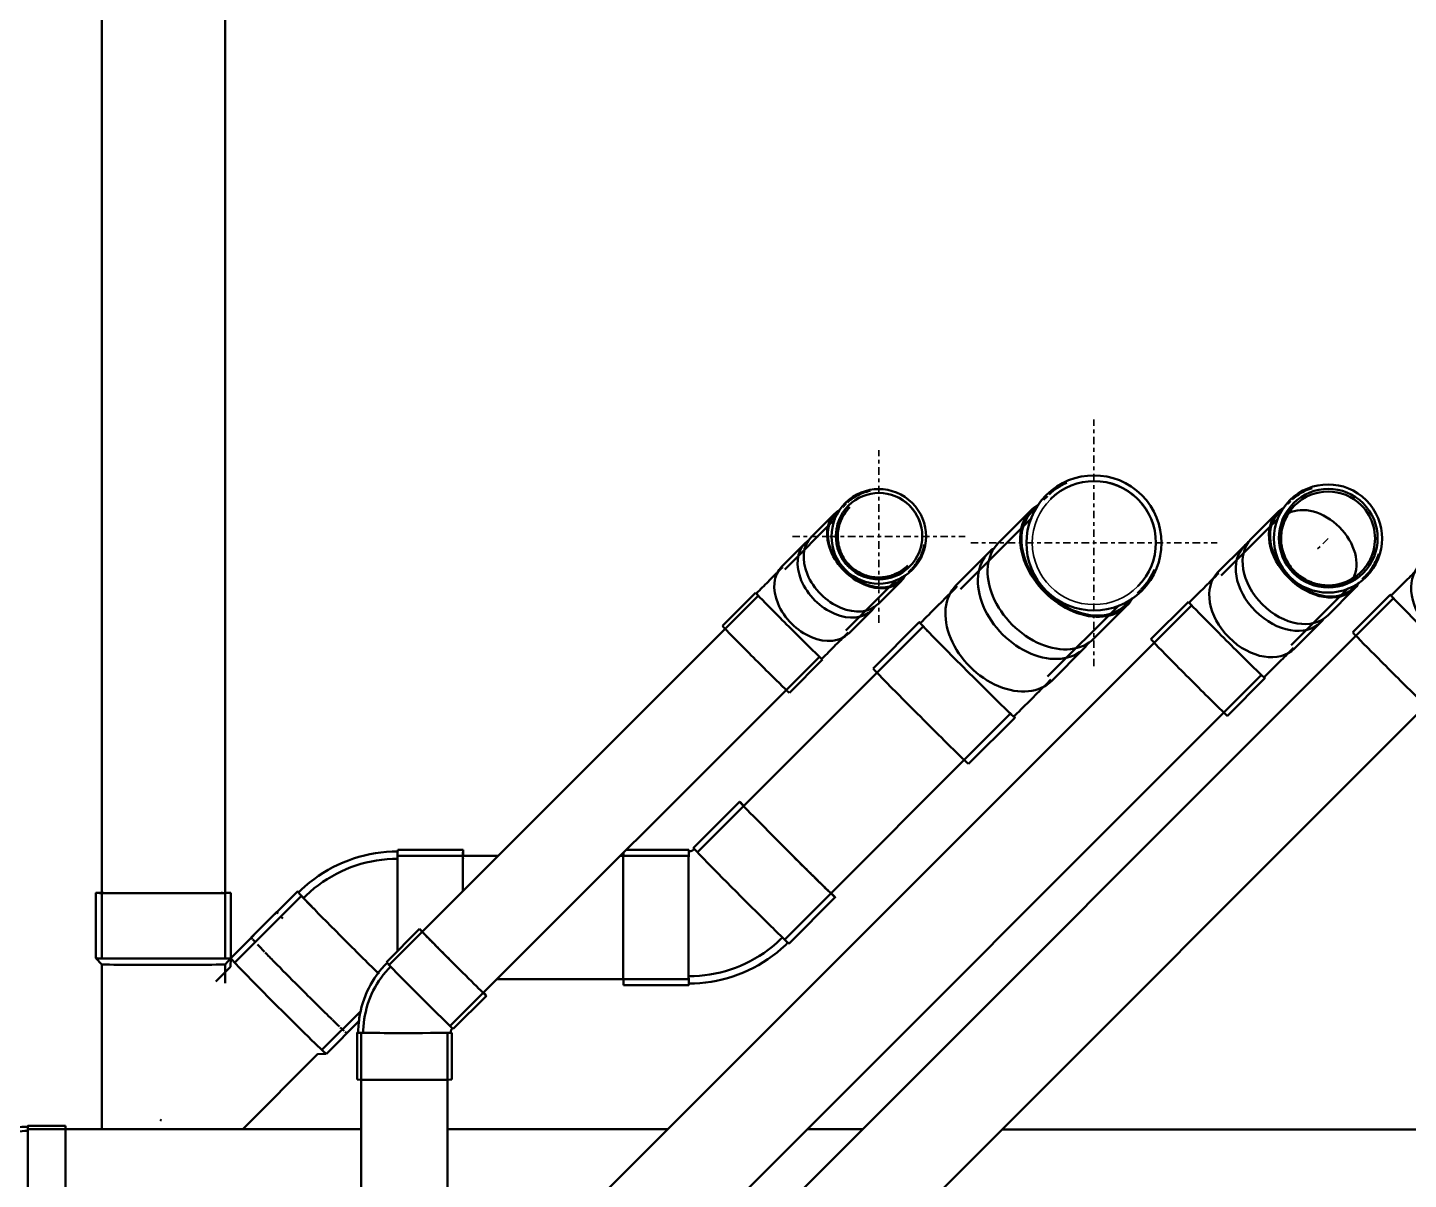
# Model space of a CAD drawing. Header units: millimetres. Extents: x -108050 to 96605, y 58136 to 140997.
# Drawn here: x 23446 to 25686, y 84821 to 86689 of the extents above; entities that cross this region are included whole.
import ezdxf

# ---------------------------------------------------------------- set-up
doc = ezdxf.new("R2010")
doc.units = ezdxf.units.MM
doc.linetypes.add('Center', pattern=[29.999999, 12, -6, 6, -6])
doc.layers.add('P-PIPE', color=3, linetype='Continuous', lineweight=50)
doc.layers.add('P-PIPE-CNTR', color=3, linetype='Center', lineweight=35)

# ---------------------------------------------------------------- blocks, each defined once
blk = doc.blocks.new('DSC_uPVC_Elbow_TienPhong - Standard-V151-HẦM')
at = {"layer": 'P-PIPE'}
for p, q in [((24707.5, 85852.7), (24669.7, 85814.9)), ((24627.1, 85772.3), (24573.4, 85718.6)), ((24778.2, 85706.4), (24816, 85744.2)), ((24681.9, 85610.1), (24735.6, 85663.8))]:
    blk.add_line(p, q, dxfattribs=at)
at = {"layer": 'P-PIPE', "flags": 128}
for points in [[(24628.3, 85771.1), (24630.7, 85773.6), (24633.2, 85776), (24635.6, 85778.4), (24638, 85780.8), (24640.4, 85783.2), (24642.7, 85785.6), (24645.1, 85787.9), (24647.4, 85790.2), (24649.7, 85792.5), (24651.9, 85794.8), (24654.1, 85797), (24656.3, 85799.1), (24658.4, 85801.2), (24660.5, 85803.3), (24662.5, 85805.3), (24664.5, 85807.3), (24666.4, 85809.2), (24668.2, 85811.1), (24670, 85812.8), (24670.9, 85813.7)], [(24777, 85707.6), (24775.2, 85705.9), (24773.4, 85704.1), (24771.6, 85702.2), (24769.6, 85700.2), (24767.6, 85698.3), (24765.6, 85696.2), (24763.5, 85694.1), (24761.3, 85692), (24759.2, 85689.8), (24756.9, 85687.6), (24754.7, 85685.3), (24752.4, 85683), (24750, 85680.7), (24747.7, 85678.3), (24745.3, 85675.9), (24742.9, 85673.5), (24740.5, 85671.1), (24738.1, 85668.7), (24735.6, 85666.3), (24734.4, 85665)]]:
    blk.add_lwpolyline(points, dxfattribs=at)
at = {"layer": 'P-PIPE'}
for centre, major_axis, ratio, start_param, end_param in [((24761.7, 85798.5), (-54.2, 54.2), 0.710633, 0, 3.141593), ((24761.7, 85798.5), (-54.2, 54.2), 0.710633, 6.154557, 6.283185), ((24723.9, 85760.7), (-54.2, 54.2), 0.710633, 0, 3.141593), ((24681.4, 85718.1), (-54.2, 54.2), 0.01, 0, 3.141593), ((24681.4, 85718.1), (-54.2, 54.2), 0.01, 6.115277, 6.283185), ((24681.4, 85718.1), (-53.1, 53.1), 0.01, 0.19635, 0.392699), ((24761.7, 85798.5), (-54.2, 54.2), 0.710633, 3.141593, 3.270221), ((24627.6, 85664.3), (-54.2, 54.2), 0.01, 0, 3.141593), ((24681.4, 85718.1), (-53.1, 53.1), 0.01, 2.748894, 2.945243), ((24681.4, 85718.1), (-54.2, 54.2), 0.01, 3.141593, 3.309501)]:
    blk.add_ellipse(centre, major_axis=major_axis, ratio=ratio, start_param=start_param, end_param=end_param, dxfattribs=at)
blk = doc.blocks.new('DSC_uPVC_Elbow_TienPhong - Standard-V152-HẦM')
at = {"layer": 'P-PIPE'}
for p, q in [((24755.1, 85900.3), (24717.3, 85862.5)), ((24825.8, 85754), (24863.6, 85791.8))]:
    blk.add_line(p, q, dxfattribs=at)
at = {"layer": 'P-PIPE', "flags": 128}
for points in [[(24776.1, 85918.8), (24778.3, 85920.8), (24780.6, 85922.7), (24783, 85924.5), (24785.5, 85926.2), (24788, 85927.8), (24790.6, 85929.3), (24793.3, 85930.7), (24796, 85932), (24798.7, 85933.2), (24801.5, 85934.3), (24804.4, 85935.2), (24807.3, 85936.1), (24810.2, 85936.8), (24813.1, 85937.4)], [(24756.3, 85899.1), (24758, 85900.8), (24759.6, 85902.4), (24761.1, 85903.9), (24762.6, 85905.4), (24763.9, 85906.8)], [(24779.8, 85910.8), (24778, 85908.9), (24776.2, 85906.9), (24774.5, 85904.8), (24772.9, 85902.7), (24771.4, 85900.5), (24770, 85898.2), (24768.6, 85895.9), (24767.4, 85893.6), (24766.2, 85891.2), (24765.2, 85888.7), (24764.2, 85886.2), (24763.4, 85883.7), (24762.6, 85881.2), (24762, 85878.6), (24761.4, 85876), (24761, 85873.3), (24760.7, 85870.7), (24760.4, 85868), (24760.3, 85865.4), (24760.3, 85862.7), (24760.4, 85860), (24760.6, 85857.4), (24760.9, 85854.7), (24761.3, 85852.1), (24761.8, 85849.5), (24762.4, 85846.9), (24763.2, 85844.3), (24764, 85841.8), (24764.9, 85839.3), (24765.9, 85836.8), (24767.1, 85834.4), (24768.3, 85832), (24769.6, 85829.7), (24771, 85827.4), (24772.5, 85825.2), (24774.1, 85823.1), (24775.7, 85821), (24777.5, 85819), (24779.3, 85817.1), (24779.8, 85816.5)], [(24768.6, 85911.4), (24769.6, 85912.4), (24770.4, 85913.2), (24771.2, 85914), (24771.8, 85914.7), (24772.4, 85915.3), (24772.9, 85915.7), (24773.3, 85916.1), (24773.6, 85916.4), (24773.8, 85916.6), (24773.9, 85916.7)], [(24900.8, 85850.6), (24900.2, 85847.7), (24899.6, 85844.8), (24898.7, 85841.9), (24897.8, 85839), (24896.8, 85836.2), (24895.6, 85833.4), (24894.4, 85830.7), (24893, 85828.1), (24891.5, 85825.4), (24889.9, 85822.9), (24888.2, 85820.4), (24886.5, 85818), (24884.6, 85815.6), (24882.6, 85813.4), (24880.6, 85811.2)], [(24779.8, 85816.5), (24781.7, 85814.7), (24783.7, 85812.9), (24785.8, 85811.2), (24787.9, 85809.6), (24790.1, 85808.1), (24792.4, 85806.7), (24794.7, 85805.4), (24797, 85804.1), (24799.4, 85803), (24801.9, 85801.9), (24804.4, 85801), (24806.9, 85800.1), (24809.5, 85799.4), (24812, 85798.7), (24814.7, 85798.2), (24817.3, 85797.7), (24819.9, 85797.4), (24822.6, 85797.2), (24825.3, 85797), (24827.9, 85797), (24830.6, 85797.1), (24833.2, 85797.3), (24835.9, 85797.6), (24838.5, 85798), (24841.1, 85798.6), (24843.7, 85799.2), (24846.3, 85799.9), (24848.8, 85800.7), (24851.3, 85801.6), (24853.8, 85802.7), (24856.2, 85803.8), (24858.6, 85805), (24860.9, 85806.3), (24863.2, 85807.7), (24865.4, 85809.2), (24867.5, 85810.8), (24869.6, 85812.5), (24871.6, 85814.2), (24873.6, 85816), (24874.1, 85816.5)], [(24870.7, 85801.3), (24869.4, 85800), (24868, 85798.6), (24866.5, 85797.1), (24864.9, 85795.5), (24863.3, 85793.9), (24862.4, 85793)], [(24879.9, 85810.6), (24879.8, 85810.4), (24879.6, 85810.2), (24879.2, 85809.8), (24878.8, 85809.4), (24878.3, 85808.9), (24877.6, 85808.3), (24876.9, 85807.5), (24876.1, 85806.7), (24875.2, 85805.8)]]:
    blk.add_lwpolyline(points, dxfattribs=at)
at = {"layer": 'P-PIPE'}
for centre, radius, start, end in [((24826.9, 85863.7), 76.7, 315, 135), ((24827.3, 85864.1), 70, 315, 135), ((24826.9, 85863.7), 76.7, 135, 315), ((24827.3, 85864.1), 70, 135, 315)]:
    blk.add_arc(centre, radius, start, end, dxfattribs=at)
for centre, major_axis, start_param, end_param in [((24809.4, 85846.1), (-54.2, 54.2), 6.105223, 6.283185), ((24809.4, 85846.1), (-54.2, 54.2), 0, 3.141593), ((24809.4, 85846.1), (-53.1, 53.1), 6.283077, 7.853982), ((24771.5, 85808.3), (-54.2, 54.2), 0, 3.141593), ((24809.4, 85846.1), (-53.1, 53.1), 1.570796, 3.141701), ((24809.4, 85846.1), (-54.2, 54.2), 3.141593, 3.319555)]:
    blk.add_ellipse(centre, major_axis=major_axis, ratio=0.710633, start_param=start_param, end_param=end_param, dxfattribs=at)
blk = doc.blocks.new('DSC_uPVC_Elbow_TienPhong - Standard-2073750-HẦM')
at = {"layer": 'P-PIPE'}
for p, q in [((24082, 85227.2), (24028.3, 85173.5)), ((24136.8, 85065), (24190.5, 85118.8)), ((23980.8, 85058.9), (23980.8, 84982.9)), ((24134.2, 84982.9), (24134.2, 85058.9))]:
    blk.add_line(p, q, dxfattribs=at)
at = {"layer": 'P-PIPE', "flags": 128}
for points in [[(24029.5, 85172.3), (24025, 85167.7), (24020.8, 85162.9), (24016.7, 85157.9), (24012.9, 85152.8), (24009.2, 85147.5), (24005.8, 85142.1), (24002.6, 85136.6), (23999.6, 85130.9), (23996.8, 85125.1), (23994.3, 85119.2), (23992, 85113.2), (23989.9, 85107.1), (23988.1, 85101), (23986.6, 85094.8), (23985.3, 85088.5), (23984.2, 85082.2), (23983.4, 85075.8), (23982.9, 85069.4), (23982.6, 85063), (23982.5, 85058.9)], [(24035.4, 85166.4), (24031.2, 85162), (24027.2, 85157.5), (24023.3, 85152.8), (24019.7, 85147.9), (24016.2, 85142.9), (24012.9, 85137.8), (24009.9, 85132.5), (24007.1, 85127.1), (24004.4, 85121.6), (24002, 85116.1), (23999.9, 85110.4), (23997.9, 85104.6), (23996.2, 85098.8), (23994.7, 85092.9), (23993.5, 85086.9), (23992.5, 85080.9), (23991.7, 85074.9), (23991.2, 85068.8), (23990.9, 85062.8), (23990.9, 85058.9)], [(24132.6, 85058.9), (24132.6, 85059.3), (24132.6, 85059.7), (24132.6, 85060.2), (24132.7, 85060.6), (24132.8, 85061), (24132.9, 85061.4), (24133, 85061.8), (24133.1, 85062.2), (24133.2, 85062.6), (24133.4, 85062.9), (24133.6, 85063.3), (24133.7, 85063.7), (24133.9, 85064), (24134.1, 85064.4), (24134.4, 85064.7), (24134.6, 85065.1), (24134.9, 85065.4), (24135.1, 85065.7), (24135.4, 85066), (24135.6, 85066.2)]]:
    blk.add_lwpolyline(points, dxfattribs=at)
at = {"layer": 'P-PIPE'}
for centre, major_axis, ratio, start_param, end_param in [((24136.3, 85173), (-54.2, 54.2), 0.010001, 0, 1.570694), ((24136.3, 85173), (-54.2, 54.2), 0.010001, 5.874422, 6.283083), ((24135.9, 85173.4), (-49.5, 49.5), 0.010001, 0, 0.261697), ((24135.9, 85173.4), (-49.5, 49.5), 0.010001, 0.283039, 0.523497), ((24135.9, 85173.4), (-49.5, 49.5), 0.010001, 0.536952, 0.785296), ((24135.9, 85173.4), (-49.5, 49.5), 0.010001, 0.795647, 1.047095), ((24135.9, 85173.4), (-49.5, 49.5), 0.010001, 1.056001, 1.308895), ((24082.5, 85119.3), (-54.2, 54.2), 0.010001, 0, 1.570694), ((24135.9, 85173.4), (-49.5, 49.5), 0.010001, 1.317204, 1.555085), ((24136.3, 85173), (-54.2, 54.2), 0.010001, 1.570694, 3.14149), ((24082.5, 85119.3), (-54.2, 54.2), 0.010001, 1.570694, 3.14149), ((24136.3, 85173), (-54.2, 54.2), 0.010001, 3.141593, 3.543017), ((24057.5, 85058.9), (-76.7, 0), 0.007, 6.115825, 7.846837), ((24057.5, 85058.9), (-75, 0), 0.007, 0, 0.189205), ((24057.5, 85058.9), (-76.7, 0), 0.007, 1.563652, 3.134448), ((24057.5, 85058.9), (-75, 0), 0.007, 2.938099, 3.134448), ((24057.5, 85058.9), (-76.7, 0), 0.007, 3.141593, 3.312296), ((24057.5, 84982.9), (-76.7, 0), 0.007, 6.276041, 7.846837), ((24057.5, 84982.9), (-76.7, 0), 0.007, 1.563652, 3.134448)]:
    blk.add_ellipse(centre, major_axis=major_axis, ratio=ratio, start_param=start_param, end_param=end_param, dxfattribs=at)
blk = doc.blocks.new('DSC_uPVC_Elbow_TienPhong - Standard-2073751-HẦM')
at = {"layer": 'P-PIPE'}
for p, q in [((23507.6, 84907.7), (23446.6, 84907.7)), ((23325.7, 84786.8), (23325.7, 84725.8)), ((23446.3, 84725.8), (23446.3, 84786.8)), ((23446.6, 84787.1), (23507.6, 84787.1))]:
    blk.add_line(p, q, dxfattribs=at)
at = {"layer": 'P-PIPE', "flags": 128}
for points in [[(23446.6, 84906.4), (23441.8, 84906.3), (23437, 84906), (23432.3, 84905.5), (23427.5, 84904.8), (23422.8, 84904), (23418.2, 84902.9), (23413.5, 84901.7), (23409, 84900.3), (23404.5, 84898.7), (23400, 84896.9), (23395.7, 84895), (23391.4, 84892.9), (23387.2, 84890.6), (23383.1, 84888.1), (23379.1, 84885.5), (23375.2, 84882.7), (23371.4, 84879.8), (23367.7, 84876.7), (23364.2, 84873.5), (23360.8, 84870.1), (23357.5, 84866.6), (23354.4, 84863), (23351.4, 84859.2), (23348.6, 84855.4), (23345.9, 84851.4), (23343.4, 84847.3), (23341.1, 84843.1), (23340.6, 84842.2)], [(23446.6, 84899.7), (23442.1, 84899.7), (23437.6, 84899.4), (23433.1, 84898.9), (23428.6, 84898.3), (23424.2, 84897.5), (23419.7, 84896.5), (23415.4, 84895.3), (23411.1, 84894), (23406.8, 84892.5), (23402.6, 84890.8), (23398.5, 84889), (23394.4, 84887), (23390.5, 84884.8), (23386.6, 84882.5), (23382.8, 84880), (23379.1, 84877.4), (23375.6, 84874.6), (23372.1, 84871.7), (23368.8, 84868.7), (23365.5, 84865.5), (23362.5, 84862.2), (23359.5, 84858.8), (23356.7, 84855.2), (23354, 84851.6), (23351.5, 84847.8), (23349.2, 84844), (23346.9, 84840), (23346.5, 84839.1)], [(23340.6, 84842.2), (23338.5, 84837.9), (23336.5, 84833.6), (23334.7, 84829.1), (23333.1, 84824.6), (23331.7, 84820), (23330.5, 84815.4), (23329.4, 84810.7), (23328.5, 84806), (23327.9, 84801.3), (23327.4, 84796.5), (23327.1, 84791.8), (23327, 84787), (23327, 84786.8)], [(23346.5, 84839.1), (23344.5, 84835.1), (23342.6, 84831), (23340.9, 84826.8), (23339.4, 84822.5), (23338.1, 84818.2), (23336.9, 84813.8), (23335.9, 84809.4), (23335.1, 84805), (23334.4, 84800.5), (23334, 84796), (23333.7, 84791.5), (23333.6, 84787), (23333.6, 84786.8)], [(23444.9, 84786.8), (23444.9, 84786.8), (23444.9, 84786.9), (23444.9, 84787), (23444.9, 84787), (23445, 84787.1), (23445, 84787.1), (23445, 84787.2), (23445, 84787.3), (23445, 84787.3), (23445.1, 84787.4), (23445.1, 84787.5), (23445.1, 84787.5), (23445.1, 84787.5)], [(23445.1, 84787.5), (23445.1, 84787.6), (23445.2, 84787.6), (23445.2, 84787.7), (23445.3, 84787.7), (23445.3, 84787.8), (23445.3, 84787.9), (23445.4, 84787.9), (23445.4, 84787.9), (23445.5, 84788), (23445.5, 84788), (23445.6, 84788.1), (23445.6, 84788.1), (23445.7, 84788.2), (23445.8, 84788.2), (23445.8, 84788.2), (23445.9, 84788.3), (23445.9, 84788.3), (23446, 84788.3), (23446.1, 84788.3), (23446.1, 84788.3), (23446.2, 84788.4), (23446.2, 84788.4), (23446.3, 84788.4), (23446.4, 84788.4), (23446.4, 84788.4), (23446.5, 84788.4), (23446.6, 84788.4), (23446.6, 84788.4)]]:
    blk.add_lwpolyline(points, dxfattribs=at)
at = {"layer": 'P-PIPE'}
for centre, major_axis, ratio, start_param, end_param in [((23446.6, 84847.4), (0, 60.3), 0.00523, 4.722389, 6.450094), ((23446.6, 84847.4), (0, 59), 0.00523, 5.94412, 6.283185), ((23507.6, 84847.4), (0, 60.3), 0.00523, 4.722389, 6.293185), ((23446.6, 84847.4), (0, 60.3), 0.00523, 3.151593, 4.722389), ((23507.6, 84847.4), (0, 60.3), 0.00523, 3.151593, 4.722389), ((23386, 84786.8), (60.3, 0), 0.01, 1.565565, 3.136361), ((23386, 84786.8), (60.3, 0), 0.01, 6.277954, 7.84875), ((23446.6, 84847.4), (0, 60.3), 0.00523, 2.751559, 2.819025), ((23446.6, 84847.4), (0, 60.3), 0.00523, 2.969235, 3.141593), ((23446.6, 84847.4), (0, 59), 0.00523, 3.151593, 3.500659), ((23386, 84725.8), (60.3, 0), 0.01, 1.565565, 3.136361), ((23386, 84725.8), (60.3, 0), 0.01, 3.141593, 3.546881), ((23386, 84725.8), (55, 0), 0.01, 2.746263, 2.874562), ((23386, 84725.8), (55, 0), 0.01, 2.484464, 2.612763), ((23386, 84725.8), (55, 0), 0.01, 2.094876, 2.327422), ((23386, 84725.8), (55, 0), 0.01, 1.832841, 2.089164), ((23386, 84725.8), (55, 0), 0.01, 1.570853, 1.827364), ((23386, 84725.8), (55, 0), 0.01, 1.308877, 1.565565), ((23386, 84725.8), (60.3, 0), 0.01, 5.878152, 7.84875), ((23386, 84725.8), (55, 0), 0.01, 1.046887, 1.303766), ((23386, 84725.8), (55, 0), 0.01, 0.784849, 1.041966), ((23386, 84725.8), (55, 0), 0.01, 0.651868, 0.780167), ((23386, 84725.8), (55, 0), 0.01, 0.390069, 0.518368), ((23386, 84725.8), (55, 0), 0.01, 0, 0.256568)]:
    blk.add_ellipse(centre, major_axis=major_axis, ratio=ratio, start_param=start_param, end_param=end_param, dxfattribs=at)
blk = doc.blocks.new('DSC_uPVC_Elbow_TienPhong - Standard-V168-HẦM')
at = {"layer": 'P-PIPE'}
for p, q in [((25005.2, 85837.4), (24952.5, 85784.7)), ((24892.5, 85724.7), (24817.6, 85649.7)), ((25107.5, 85629.7), (25160.2, 85682.4)), ((24972.6, 85494.7), (25047.5, 85569.7))]:
    blk.add_line(p, q, dxfattribs=at)
at = {"layer": 'P-PIPE', "flags": 128}
for points in [[(24894.2, 85723), (24897.6, 85726.4), (24901.1, 85729.8), (24904.5, 85733.2), (24907.8, 85736.6), (24911.2, 85740), (24914.5, 85743.3), (24917.8, 85746.6), (24921.1, 85749.9), (24924.3, 85753.1), (24927.5, 85756.2), (24930.6, 85759.4), (24933.7, 85762.4), (24936.6, 85765.4), (24939.6, 85768.3), (24942.4, 85771.2), (24945.2, 85773.9), (24947.9, 85776.6), (24950.5, 85779.2), (24953, 85781.7), (24954.2, 85783)], [(25105.8, 85631.4), (25103.4, 85628.9), (25100.8, 85626.3), (25098.2, 85623.7), (25095.4, 85621), (25092.6, 85618.2), (25089.7, 85615.3), (25086.8, 85612.3), (25083.8, 85609.3), (25080.7, 85606.2), (25077.6, 85603.1), (25074.4, 85599.9), (25071.1, 85596.7), (25067.8, 85593.4), (25064.5, 85590.1), (25061.2, 85586.7), (25057.8, 85583.3), (25054.4, 85579.9), (25051, 85576.5), (25047.6, 85573.1), (25045.8, 85571.4)]]:
    blk.add_lwpolyline(points, dxfattribs=at)
at = {"layer": 'P-PIPE'}
for centre, major_axis, ratio, start_param, end_param in [((25082.7, 85759.9), (-77.5, 77.5), 0.710633, 0, 3.141593), ((25082.7, 85759.9), (-77.5, 77.5), 0.710633, 6.138337, 6.283185), ((25030, 85707.2), (-77.5, 77.5), 0.710633, 0, 3.141593), ((24970, 85647.2), (-77.5, 77.5), 0.01, 0, 3.141593), ((24970, 85647.2), (-77.5, 77.5), 0.01, 6.14407, 6.283185), ((24970, 85647.2), (-75.8, 75.8), 0.01, 0.082673, 0.578714), ((25082.7, 85759.9), (-77.5, 77.5), 0.710633, 3.141593, 3.284481), ((24895.1, 85572.2), (-77.5, 77.5), 0.01, 0, 3.141593), ((24970, 85647.2), (-75.8, 75.8), 0.01, 2.562878, 3.058919), ((24970, 85647.2), (-77.5, 77.5), 0.01, 3.141593, 3.280708)]:
    blk.add_ellipse(centre, major_axis=major_axis, ratio=ratio, start_param=start_param, end_param=end_param, dxfattribs=at)
blk = doc.blocks.new('DSC_uPVC_Elbow_TienPhong - Standard-V169-HẦM')
at = {"layer": 'P-PIPE'}
for p, q in [((25073.7, 85905.8), (25020.9, 85853)), ((25175.9, 85698), (25228.7, 85750.8))]:
    blk.add_line(p, q, dxfattribs=at)
at = {"layer": 'P-PIPE', "flags": 128}
for points in [[(25103.2, 85931.8), (25106.4, 85934.7), (25109.8, 85937.4), (25113.2, 85940), (25116.7, 85942.4), (25120.3, 85944.7), (25124, 85946.8), (25127.8, 85948.8), (25131.7, 85950.7)], [(25094, 85922.7), (25095.2, 85923.9), (25096.3, 85925), (25097.3, 85926), (25098.1, 85926.8), (25098.7, 85927.5), (25099.3, 85928), (25099.7, 85928.4), (25100, 85928.7), (25100.1, 85928.8)], [(25075.4, 85904.1), (25077.7, 85906.4), (25080, 85908.7), (25082.1, 85910.8), (25084.2, 85912.9), (25086.1, 85914.8)], [(25274.1, 85809.9), (25272.3, 85806), (25270.3, 85802.2), (25268.2, 85798.4), (25265.9, 85794.8), (25263.5, 85791.2), (25261, 85787.8), (25258.3, 85784.4), (25255.5, 85781.2), (25252.6, 85778.1)], [(25251.7, 85777.2), (25251.5, 85777), (25251.1, 85776.6), (25250.6, 85776.2), (25250, 85775.5), (25249.3, 85774.8), (25248.4, 85773.9), (25247.4, 85772.9), (25246.3, 85771.8)], [(25238.7, 85764.2), (25236.8, 85762.3), (25234.8, 85760.3), (25232.7, 85758.2), (25230.5, 85756), (25228.2, 85753.7), (25227, 85752.5)]]:
    blk.add_lwpolyline(points, dxfattribs=at)
at = {"layer": 'P-PIPE'}
for centre, radius, start, end in [((25175.9, 85853), 109.6, 315, 135), ((25176.3, 85853.4), 100, 315, 135), ((25175.9, 85853), 109.6, 135, 315)]:
    blk.add_arc(centre, radius, start, end, dxfattribs=at)
for centre, major_axis, start_param, end_param in [((25151.2, 85828.3), (-77.5, 77.5), 0, 3.141593), ((25151.2, 85828.3), (-75.8, 75.8), 6.217372, 7.853982), ((25151.2, 85828.3), (-77.5, 77.5), 6.098805, 6.283185), ((25098.4, 85775.5), (-77.5, 77.5), 0, 3.141593), ((25151.2, 85828.3), (-75.8, 75.8), 1.570796, 3.207406), ((25151.2, 85828.3), (-77.5, 77.5), 3.141593, 3.325973)]:
    blk.add_ellipse(centre, major_axis=major_axis, ratio=0.710633, start_param=start_param, end_param=end_param, dxfattribs=at)
blk = doc.blocks.new('DSC_uPVC_Elbow_TienPhong - Standard-V170-HẦM')
at = {"layer": 'P-PIPE'}
for p, q in [((25747.1, 85859.8), (25704.4, 85817)), ((25656.4, 85769), (25595.5, 85708.2)), ((25828.4, 85692.9), (25871.2, 85735.7)), ((25719.6, 85584.1), (25780.4, 85644.9))]:
    blk.add_line(p, q, dxfattribs=at)
at = {"layer": 'P-PIPE', "flags": 128}
for points in [[(25657.7, 85767.6), (25660.5, 85770.3), (25663.2, 85773.1), (25665.9, 85775.8), (25668.6, 85778.5), (25671.3, 85781.2), (25674, 85783.9), (25676.6, 85786.5), (25679.2, 85789.1), (25681.8, 85791.7), (25684.3, 85794.2), (25686.8, 85796.7), (25689.3, 85799.2), (25691.7, 85801.6), (25694, 85803.9), (25696.3, 85806.2), (25698.5, 85808.4), (25700.6, 85810.5), (25702.7, 85812.6), (25704.7, 85814.6), (25705.7, 85815.6)], [(25827, 85694.3), (25825.1, 85692.3), (25823, 85690.3), (25820.9, 85688.2), (25818.7, 85686), (25816.5, 85683.8), (25814.2, 85681.5), (25811.8, 85679.1), (25809.4, 85676.7), (25806.9, 85674.2), (25804.4, 85671.7), (25801.9, 85669.1), (25799.3, 85666.5), (25796.6, 85663.9), (25794, 85661.3), (25791.3, 85658.6), (25788.6, 85655.9), (25785.9, 85653.2), (25783.2, 85650.4), (25780.4, 85647.7), (25779, 85646.3)]]:
    blk.add_lwpolyline(points, dxfattribs=at)
at = {"layer": 'P-PIPE'}
for centre, major_axis, ratio, start_param, end_param in [((25809.2, 85797.7), (-62, 62), 0.710633, 0.000087, 3.141679), ((25809.2, 85797.7), (-62, 62), 0.710633, 6.154948, 6.283272), ((25766.4, 85755), (-62, 62), 0.710633, 0.000087, 3.141679), ((25718.4, 85707), (-62, 62), 0.01, 0.000061, 3.141654), ((25718.4, 85707), (-62, 62), 0.01, 6.0815, 6.283246), ((25718.4, 85707), (-60.7, 60.7), 0.01, 0.092461, 0.27726), ((25809.2, 85797.7), (-62, 62), 0.710633, 3.141679, 3.269833), ((25657.6, 85646.2), (-62, 62), 0.01, 0.000061, 3.141654), ((25718.4, 85707), (-60.7, 60.7), 0.01, 2.864454, 3.049254), ((25718.4, 85707), (-62, 62), 0.01, 3.141654, 3.342874)]:
    blk.add_ellipse(centre, major_axis=major_axis, ratio=ratio, start_param=start_param, end_param=end_param, dxfattribs=at)
blk = doc.blocks.new('DSC_uPVC_Elbow_TienPhong - Standard-V171-HẦM')
at = {"layer": 'P-PIPE'}
for p, q in [((25419.8, 85848.5), (25377, 85805.7)), ((25329, 85757.7), (25268.2, 85696.9)), ((25501, 85681.7), (25543.8, 85724.4)), ((25392.2, 85572.9), (25453, 85633.7))]:
    blk.add_line(p, q, dxfattribs=at)
at = {"layer": 'P-PIPE', "flags": 128}
for points in [[(25330.3, 85756.3), (25333.1, 85759.1), (25335.8, 85761.8), (25338.5, 85764.5), (25341.2, 85767.2), (25343.9, 85769.9), (25346.6, 85772.6), (25349.2, 85775.2), (25351.9, 85777.8), (25354.4, 85780.4), (25357, 85783), (25359.5, 85785.4), (25361.9, 85787.9), (25364.3, 85790.3), (25366.6, 85792.6), (25368.9, 85794.9), (25371.1, 85797.1), (25373.3, 85799.3), (25375.3, 85801.3), (25377.3, 85803.3), (25378.3, 85804.3)], [(25499.6, 85683), (25497.7, 85681.1), (25495.6, 85679), (25493.5, 85676.9), (25491.3, 85674.7), (25489.1, 85672.5), (25486.8, 85670.2), (25484.4, 85667.8), (25482, 85665.4), (25479.5, 85662.9), (25477, 85660.4), (25474.5, 85657.9), (25471.9, 85655.3), (25469.3, 85652.6), (25466.6, 85650), (25463.9, 85647.3), (25461.2, 85644.6), (25458.5, 85641.9), (25455.8, 85639.2), (25453, 85636.4), (25451.6, 85635)]]:
    blk.add_lwpolyline(points, dxfattribs=at)
at = {"layer": 'P-PIPE'}
for centre, major_axis, ratio, start_param, end_param in [((25481.8, 85786.5), (-62, 62), 0.710633, 0.000001, 3.141593), ((25481.8, 85786.5), (-62, 62), 0.710633, 6.154946, 6.283186), ((25439, 85743.7), (-62, 62), 0.710633, 0.000001, 3.141593), ((25391, 85695.7), (-62, 62), 0.01, 0, 3.141593), ((25391, 85695.7), (-62, 62), 0.01, 6.081576, 6.283186), ((25391, 85695.7), (-60.7, 60.7), 0.01, 0.0924, 0.2772), ((25481.8, 85786.5), (-62, 62), 0.710633, 3.141593, 3.269832), ((25330.2, 85634.9), (-62, 62), 0.01, 0, 3.141593), ((25391, 85695.7), (-60.7, 60.7), 0.01, 2.864394, 3.049193), ((25391, 85695.7), (-62, 62), 0.01, 3.141593, 3.342948)]:
    blk.add_ellipse(centre, major_axis=major_axis, ratio=ratio, start_param=start_param, end_param=end_param, dxfattribs=at)
blk = doc.blocks.new('DSC_uPVC_Elbow_TienPhong - Standard-2105814-HẦM')
at = {"layer": 'P-PIPE'}
for p, q in [((24601.2, 85433.4), (24526.3, 85358.4)), ((24518.8, 85355.3), (24417.6, 85355.3)), ((24681.3, 85203.4), (24756.2, 85278.4)), ((24412.8, 85136.1), (24518.8, 85136.1))]:
    blk.add_line(p, q, dxfattribs=at)
at = {"layer": 'P-PIPE', "flags": 128}
for points in [[(24528, 85356.7), (24527.6, 85356.4), (24527.2, 85356), (24526.8, 85355.7), (24526.4, 85355.4), (24526, 85355.1), (24525.5, 85354.8), (24525.1, 85354.5), (24524.6, 85354.3), (24524.1, 85354.1), (24523.7, 85353.9), (24523.2, 85353.7), (24522.7, 85353.5), (24522.2, 85353.4), (24521.7, 85353.2), (24521.2, 85353.1), (24520.7, 85353.1), (24520.1, 85353), (24519.6, 85352.9), (24519.1, 85352.9), (24518.8, 85352.9)], [(24518.8, 85150.5), (24527.4, 85150.7), (24536, 85151.2), (24544.6, 85152.1), (24553.1, 85153.3), (24561.6, 85154.8), (24570, 85156.7), (24578.3, 85158.9), (24586.5, 85161.5), (24594.7, 85164.3), (24602.7, 85167.5), (24610.5, 85171), (24618.2, 85174.9), (24625.8, 85179), (24633.2, 85183.4), (24640.4, 85188.1), (24647.4, 85193.1), (24654.2, 85198.4), (24660.8, 85204), (24667.2, 85209.8), (24670.7, 85213.2)], [(24518.8, 85138.5), (24527.9, 85138.7), (24536.9, 85139.2), (24546, 85140.1), (24555, 85141.4), (24563.9, 85143), (24572.8, 85145), (24581.6, 85147.4), (24590.3, 85150.1), (24598.9, 85153.1), (24607.3, 85156.5), (24615.6, 85160.2), (24623.8, 85164.2), (24631.8, 85168.6), (24639.6, 85173.3), (24647.2, 85178.2), (24654.6, 85183.5), (24661.8, 85189.1), (24668.7, 85195), (24675.4, 85201.1), (24679.6, 85205.1)]]:
    blk.add_lwpolyline(points, dxfattribs=at)
at = {"layer": 'P-PIPE'}
for centre, major_axis, ratio, start_param, end_param in [((24678.7, 85355.9), (-77.5, 77.5), 0.01, 0.002929, 1.573725), ((24678.7, 85355.9), (-77.5, 77.5), 0.01, 5.881148, 6.283185), ((24412.8, 85245.7), (0, 109.6), 0.005, 0.293797, 1.579938), ((24518.8, 85245.7), (0, 109.6), 0.005, 0.009142, 1.579938), ((24518.8, 85245.7), (0, 107.2), 0.005, 0.009142, 0.339836), ((24518.8, 85245.7), (0, 109.6), 0.005, 6.110026, 6.283185), ((24603.8, 85280.9), (-77.5, 77.5), 0.01, 0.002929, 1.573725), ((24678.7, 85355.9), (-77.5, 77.5), 0.01, 1.573725, 3.543669), ((24679.1, 85355.5), (-70.7, 70.7), 0.01, 1.573725, 1.826886), ((24679.1, 85355.5), (-70.7, 70.7), 0.01, 1.835525, 2.088365), ((24679.1, 85355.5), (-70.7, 70.7), 0.01, 2.097324, 2.34927), ((24679.1, 85355.5), (-70.7, 70.7), 0.01, 2.359124, 2.609065), ((24603.8, 85280.9), (-77.5, 77.5), 0.01, 1.573725, 3.144522), ((24679.1, 85355.5), (-70.7, 70.7), 0.01, 2.620923, 2.865663), ((24679.1, 85355.5), (-70.7, 70.7), 0.01, 2.882722, 3.144522), ((24412.8, 85245.7), (0, 109.6), 0.005, 1.579938, 3.150735), ((24518.8, 85245.7), (0, 109.6), 0.005, 1.579938, 3.253987), ((24518.8, 85245.7), (0, 107.2), 0.005, 2.820041, 3.141593)]:
    blk.add_ellipse(centre, major_axis=major_axis, ratio=ratio, start_param=start_param, end_param=end_param, dxfattribs=at)
blk = doc.blocks.new('DSC_uPVC_Elbow_TienPhong - Standard-2105847-HẦM')
at = {"layer": 'P-PIPE'}
for p, q in [((24152.7, 85355.3), (24046.7, 85355.3)), ((23884.2, 85288), (23809.2, 85213.1)), ((23964.2, 85058.1), (23985.3, 85079.1))]:
    blk.add_line(p, q, dxfattribs=at)
at = {"layer": 'P-PIPE', "flags": 128}
for points in [[(24046.7, 85352.9), (24037.6, 85352.7), (24028.5, 85352.2), (24019.5, 85351.3), (24010.4, 85350), (24001.5, 85348.4), (23992.6, 85346.4), (23983.8, 85344.1), (23975.1, 85341.4), (23966.6, 85338.3), (23958.1, 85335), (23949.8, 85331.3), (23941.7, 85327.2), (23933.7, 85322.9), (23925.9, 85318.2), (23918.3, 85313.2), (23910.9, 85307.9), (23903.7, 85302.3), (23896.7, 85296.5), (23890, 85290.3), (23885.9, 85286.3)], [(24046.4, 85340.9), (24038.1, 85340.7), (24029.5, 85340.2), (24020.9, 85339.4), (24012.4, 85338.2), (24003.9, 85336.6), (23995.5, 85334.7), (23987.1, 85332.5), (23978.9, 85330), (23970.8, 85327.1), (23962.8, 85323.9), (23954.9, 85320.4), (23947.2, 85316.6), (23939.6, 85312.4), (23932.3, 85308), (23925, 85303.3), (23918, 85298.3), (23911.2, 85293), (23904.6, 85287.5), (23898.3, 85281.6), (23894.4, 85277.8)]]:
    blk.add_lwpolyline(points, dxfattribs=at)
at = {"layer": 'P-PIPE'}
for centre, major_axis, ratio, start_param, end_param in [((24046.7, 85245.7), (0, 109.6), 0.005, 0.016328, 1.587124), ((24152.7, 85245.7), (0, 109.6), 0.005, 0.016328, 1.172324), ((24152.7, 85245.7), (0, 100), 0.005, 0.016328, 0.13911), ((24152.7, 85245.7), (0, 109.6), 0.005, 5.880513, 6.283185), ((24152.7, 85245.7), (0, 100), 0.005, 0.539927, 0.662709), ((24152.7, 85245.7), (0, 100), 0.005, 0.278127, 0.40091), ((24152.7, 85245.7), (0, 100), 0.005, 0.801726, 0.924508), ((23961.7, 85210.5), (-77.5, 77.5), 0.015081, 0.00801, 1.578806), ((23961.7, 85210.5), (-77.5, 77.5), 0.015081, 6.107305, 6.283185), ((23961.7, 85210.5), (-75.8, 75.8), 0.015081, 0.00801, 0.834745), ((24152.7, 85245.7), (0, 100), 0.005, 1.063525, 1.131926), ((24046.7, 85245.7), (0, 109.6), 0.005, 1.587124, 2.090475), ((23886.7, 85135.6), (-77.5, 77.5), 0.015081, 0.00801, 0.239685), ((23886.7, 85135.6), (-77.5, 77.5), 0.015081, 0.26981, 0.456304), ((23961.7, 85210.5), (-77.5, 77.5), 0.015081, 1.578806, 2.364136), ((23886.7, 85135.6), (-77.5, 77.5), 0.015081, 0.531609, 0.774908), ((23886.7, 85135.6), (-77.5, 77.5), 0.015081, 0.793408, 1.03775), ((23886.7, 85135.6), (-77.5, 77.5), 0.015081, 1.040379, 1.578806), ((23961.7, 85210.5), (-75.8, 75.8), 0.015081, 2.322868, 2.390509), ((23886.7, 85135.6), (-77.5, 77.5), 0.015081, 1.578806, 2.349772), ((23886.7, 85135.6), (-77.5, 77.5), 0.015081, 2.364205, 2.59272), ((23886.7, 85135.6), (-77.5, 77.5), 0.015081, 2.626004, 2.816146), ((23886.7, 85135.6), (-77.5, 77.5), 0.015081, 2.887803, 3.141593)]:
    blk.add_ellipse(centre, major_axis=major_axis, ratio=ratio, start_param=start_param, end_param=end_param, dxfattribs=at)
blk = doc.blocks.new('DSC_uPVC_Elbow_TienPhong - Standard-V59-HẦM')
at = {"layer": 'P-PIPE'}
for p, q in [((-46039.9, 85870.9), (-46082.7, 85913.7)), ((-46206.7, 85789.7), (-46163.9, 85746.9))]:
    blk.add_line(p, q, dxfattribs=at)
at = {"layer": 'P-PIPE', "flags": 128}
for points in [[(-46139.6, 85953.6), (-46136.4, 85952.5), (-46133.2, 85951.3), (-46130, 85950), (-46126.9, 85948.6), (-46123.8, 85947), (-46120.9, 85945.3), (-46117.9, 85943.5), (-46115.1, 85941.6), (-46112.3, 85939.6), (-46109.6, 85937.4), (-46107.1, 85935.2), (-46104.6, 85932.8)], [(-46110.7, 85817.7), (-46108.6, 85819.9), (-46106.6, 85822.2), (-46104.6, 85824.5), (-46102.8, 85826.9), (-46101.1, 85829.4), (-46099.4, 85832), (-46097.9, 85834.7), (-46096.5, 85837.3), (-46095.2, 85840.1), (-46094, 85842.9), (-46092.9, 85845.7), (-46091.9, 85848.6), (-46091.1, 85851.6), (-46090.3, 85854.5), (-46089.7, 85857.5), (-46089.2, 85860.5), (-46088.8, 85863.5), (-46088.6, 85866.5), (-46088.4, 85869.6), (-46088.4, 85872.6), (-46088.5, 85875.7), (-46088.7, 85878.7), (-46089.1, 85881.7), (-46089.6, 85884.8), (-46090.1, 85887.7), (-46090.9, 85890.7), (-46091.7, 85893.6), (-46092.6, 85896.5), (-46093.7, 85899.4), (-46094.9, 85902.2), (-46096.1, 85905), (-46097.5, 85907.7), (-46099, 85910.3), (-46100.6, 85912.9), (-46102.3, 85915.4), (-46104.1, 85917.9), (-46106, 85920.3), (-46108, 85922.6), (-46110.1, 85924.8), (-46110.7, 85925.4)], [(-46103.8, 85932.1), (-46103.7, 85932), (-46103.4, 85931.7), (-46103, 85931.3), (-46102.5, 85930.8), (-46101.9, 85930.2), (-46101.2, 85929.5), (-46100.4, 85928.7), (-46099.5, 85927.8), (-46098.5, 85926.8)], [(-46093.4, 85921.7), (-46091.9, 85920.2), (-46090.3, 85918.6), (-46088.7, 85916.9), (-46086.9, 85915.2), (-46085, 85913.3), (-46084.1, 85912.4)], [(-46227.6, 85813.3), (-46229.9, 85815.9), (-46232, 85818.6), (-46234.1, 85821.3), (-46236, 85824.1), (-46237.9, 85827), (-46239.6, 85830), (-46241.2, 85833), (-46242.7, 85836.1), (-46244, 85839.3), (-46245.3, 85842.5), (-46246.4, 85845.7)], [(-46218.4, 85817.7), (-46216.2, 85815.6), (-46213.9, 85813.5), (-46211.6, 85811.6), (-46209.1, 85809.8), (-46206.6, 85808), (-46204, 85806.4), (-46201.4, 85804.9), (-46198.7, 85803.5), (-46196, 85802.2), (-46193.2, 85801), (-46190.3, 85799.9), (-46187.4, 85798.9), (-46184.5, 85798), (-46181.6, 85797.3), (-46178.6, 85796.7), (-46175.6, 85796.2), (-46172.6, 85795.8), (-46169.5, 85795.5), (-46166.5, 85795.4), (-46163.4, 85795.4), (-46160.4, 85795.5), (-46157.4, 85795.7), (-46154.3, 85796.1), (-46151.3, 85796.5), (-46148.3, 85797.1), (-46145.4, 85797.8), (-46142.4, 85798.7), (-46139.5, 85799.6), (-46136.7, 85800.7), (-46133.9, 85801.8), (-46131.1, 85803.1), (-46128.4, 85804.5), (-46125.7, 85806), (-46123.2, 85807.6), (-46120.6, 85809.3), (-46118.2, 85811.1), (-46115.8, 85813), (-46113.5, 85815), (-46111.3, 85817.1), (-46110.7, 85817.7)], [(-46220.3, 85806), (-46221.3, 85806.9), (-46222.1, 85807.8), (-46222.9, 85808.6), (-46223.5, 85809.2), (-46224.1, 85809.8), (-46224.5, 85810.2), (-46224.9, 85810.5), (-46225.1, 85810.7), (-46225.2, 85810.8)], [(-46205.4, 85791), (-46207.3, 85792.9), (-46209.1, 85794.7), (-46210.8, 85796.5), (-46212.4, 85798.1), (-46214, 85799.6)]]:
    blk.add_lwpolyline(points, dxfattribs=at)
at = {"layer": 'P-PIPE'}
for centre, radius, start, end in [((-46164.5, 85871.5), 87.7, 45.0035, 225.0035), ((-46165, 85871.9), 80, 45.0035, 225.0035), ((-46164.5, 85871.5), 76.2, 315.0035, 135.0035), ((-46164.5, 85871.5), 76.2, 135.0035, 315.0035), ((-46164.5, 85871.5), 87.7, 225.0035, 45.0035), ((-46165, 85871.9), 80, 225.0035, 45.0035)]:
    blk.add_arc(centre, radius, start, end, dxfattribs=at)
for centre, major_axis, start_param, end_param in [((-46144.7, 85851.7), (62, 62), 3.141593, 6.283185), ((-46144.7, 85851.7), (53.8, 53.8), 0.217709, 1.570796), ((-46144.7, 85851.7), (60.6, 60.7), 4.712389, 6.345999), ((-46144.7, 85851.7), (62, 62), 0, 0.182342), ((-46144.7, 85851.7), (53.8, 53.8), 1.570796, 2.923884), ((-46101.9, 85808.9), (62, 62), 3.141593, 6.283185), ((-46144.7, 85851.7), (62, 62), 2.965635, 3.141593), ((-46144.7, 85851.7), (60.6, 60.7), 3.087743, 4.712389)]:
    blk.add_ellipse(centre, major_axis=major_axis, ratio=0.710633, start_param=start_param, end_param=end_param, dxfattribs=at)

msp = doc.modelspace()

# ---------------------------------------------------------------- linework, layer by layer
at = {"layer": 'P-PIPE'}
for p, q in [((23566.6, 88201.1), (23566.6, 85179.6)), ((23766.6, 85179.6), (23766.6, 88201.1)), ((24756.4, 85892.1), (24674.4, 85810.2)), ((25075.2, 85893.7), (24959.3, 85777.9)), ((25474.3, 85892.1), (25382.4, 85800.2)), ((24773.4, 85711.2), (24855.4, 85793.2)), ((25495.6, 85687.1), (25588, 85779.6)), ((24631.9, 85767.6), (24033, 85168.8)), ((25334.4, 85752.2), (24298.2, 84716)), ((25661.8, 85763.5), (24520.4, 84622.2)), ((25100.7, 85636.4), (25216.6, 85752.3)), ((24899.3, 85717.9), (24533.1, 85351.6)), ((24132, 85069.8), (24730.9, 85668.6)), ((24411.4, 84602.9), (25447.6, 85639.1)), ((24633.6, 84509), (25774.9, 85650.4)), ((24674.5, 85210.2), (25040.7, 85576.5)), ((24210, 85345.7), (24046.7, 85345.7)), ((24518.8, 85345.7), (24408, 85345.7)), ((23557, 85285.6), (23557, 85179.6)), ((23776.2, 85179.6), (23776.2, 85285.6)), ((23891, 85281.2), (23782.7, 85172.9)), ((23850.8, 85254.7), (23775.9, 85179.7)), ((23557, 85179.6), (23566.6, 85169.5)), ((23566.6, 85169.5), (23566.6, 84902.3)), ((23775.5, 85165.8), (23751.5, 85141.7)), ((23766.6, 85169.5), (23776.2, 85179.6)), ((23766.6, 85139.1), (23766.6, 85169.5)), ((23775.9, 85179.7), (23775.5, 85165.8)), ((24208, 85145.7), (24518.8, 85145.7)), ((23924.1, 85031.5), (23987.2, 85094.6)), ((23930.9, 85024.7), (23985.3, 85079.1)), ((23987.5, 85058.9), (23987.5, 82577)), ((24127.5, 82577), (24127.5, 85058.9)), ((23794.7, 84902.2), (23916.9, 85024.4)), ((23916.9, 85024.3), (23930.8, 85024.7)), ((23987.5, 84902.3), (23446.6, 84902.4)), ((24484.5, 84902.3), (24127.4, 84902.3)), ((24800.5, 84902.3), (24710.7, 84902.3)), ((26173.1, 84902.1), (25026.8, 84902.2))]:
    msp.add_line(p, q, dxfattribs=at)
at = {"layer": 'P-PIPE', "lineweight": 35}
for centre, radius, start, end in [((25175.9, 85853), 100, 0, 180), ((24826.9, 85863.7), 70, 51.5231, 126.5004), ((24826.9, 85863.7), 70, 130.3287, 152.1803), ((24826.9, 85863.7), 70, 0, 51.3484), ((24826.9, 85863.7), 70, 157.7653, 176.9425), ((24826.9, 85863.7), 70, 183.9846, 200.7196), ((24826.9, 85863.7), 70, 335.6228, 0), ((25175.9, 85853), 100, 180, 0), ((24826.9, 85863.7), 70, 208.7364, 227.4856), ((24826.9, 85863.7), 70, 310.8373, 333.4767), ((24826.9, 85863.7), 70, 236.0753, 255.183), ((24826.9, 85863.7), 70, 261.8465, 278.8166), ((24826.9, 85863.7), 70, 284.5444, 305.9011)]:
    msp.add_arc(centre, radius, start, end, dxfattribs=at)
at = {"layer": 'P-PIPE'}
for centre, major_axis, ratio, start_param, end_param in [((23666.6, 85285.6), (109.6, 0), 0.004991, 2.736744, 4.696052), ((23666.6, 85285.6), (100, 0), 0.004991, 3.141593, 3.387055), ((23666.6, 85285.6), (100, 0), 0.004991, 3.526077, 3.648854), ((23666.6, 85285.6), (100, 0), 0.004991, 3.787876, 3.910654), ((23666.6, 85285.6), (100, 0), 0.004991, 4.049675, 4.172453), ((23666.6, 85285.6), (100, 0), 0.004991, 4.311475, 4.434252), ((23666.6, 85285.6), (109.6, 0), 0.004991, 4.696052, 6.266848), ((23666.6, 85285.6), (100, 0), 0.004991, 5.096873, 5.219651), ((23666.6, 85285.6), (100, 0), 0.004991, 5.358672, 5.48145), ((23666.6, 85285.6), (100, 0), 0.004991, 5.620472, 5.743249), ((23666.6, 85285.6), (100, 0), 0.004991, 5.882271, 6.005049), ((23666.6, 85285.6), (100, 0), 0.004991, 6.14407, 6.266848), ((23666.6, 85285.6), (109.6, 0), 0.004991, 0, 0.405655), ((23928.3, 85177.2), (-77.5, 77.5), 0.015081, 0.121181, 0.253776), ((23928.3, 85177.2), (-77.5, 77.5), 0.015081, 0.458748, 0.515575), ((23666.6, 85179.6), (109.6, 0), 0.004991, 3.125255, 4.696052), ((23666.6, 85169.5), (100, 0), 0.004991, 3.125255, 6.266848), ((23666.6, 85179.6), (109.6, 0), 0.004991, 4.696052, 6.266848), ((23853.4, 85102.2), (-77.5, 77.5), 0.015081, 0, 1.562773), ((23853.4, 85102.2), (-77.5, 77.5), 0.015081, 1.562773, 3.133569), ((23666.6, 84915.5), (-70.7, 70.7), 0.015081, 1.515545, 1.543961)]:
    msp.add_ellipse(centre, major_axis=major_axis, ratio=ratio, start_param=start_param, end_param=end_param, dxfattribs=at)
at = {"layer": 'P-PIPE-CNTR'}
for p, q in [((25175.9, 85653), (25175.9, 86053)), ((24826.9, 85723.7), (24826.9, 86003.7)), ((24686.9, 85863.7), (24966.9, 85863.7)), ((25555.6, 85860.2), (25535.7, 85840.4)), ((24975.9, 85853), (25375.9, 85853))]:
    msp.add_line(p, q, dxfattribs=at)

# ---------------------------------------------------------------- block references
at = {"layer": 'P-PIPE'}
for name in ['DSC_uPVC_Elbow_TienPhong - Standard-V169-HẦM', 'DSC_uPVC_Elbow_TienPhong - Standard-V152-HẦM', 'DSC_uPVC_Elbow_TienPhong - Standard-V170-HẦM', 'DSC_uPVC_Elbow_TienPhong - Standard-V151-HẦM', 'DSC_uPVC_Elbow_TienPhong - Standard-V168-HẦM', 'DSC_uPVC_Elbow_TienPhong - Standard-V171-HẦM', 'DSC_uPVC_Elbow_TienPhong - Standard-2105814-HẦM', 'DSC_uPVC_Elbow_TienPhong - Standard-2105847-HẦM', 'DSC_uPVC_Elbow_TienPhong - Standard-2073750-HẦM', 'DSC_uPVC_Elbow_TienPhong - Standard-2073751-HẦM']:
    msp.add_blockref(name, (0, 0), dxfattribs=at)
at = {"layer": 'P-PIPE', "rotation": 269.9964787209957}
msp.add_blockref('DSC_uPVC_Elbow_TienPhong - Standard-V59-HẦM', (-60318.8, 39701), dxfattribs=at)

doc.saveas('drawing.dxf')
